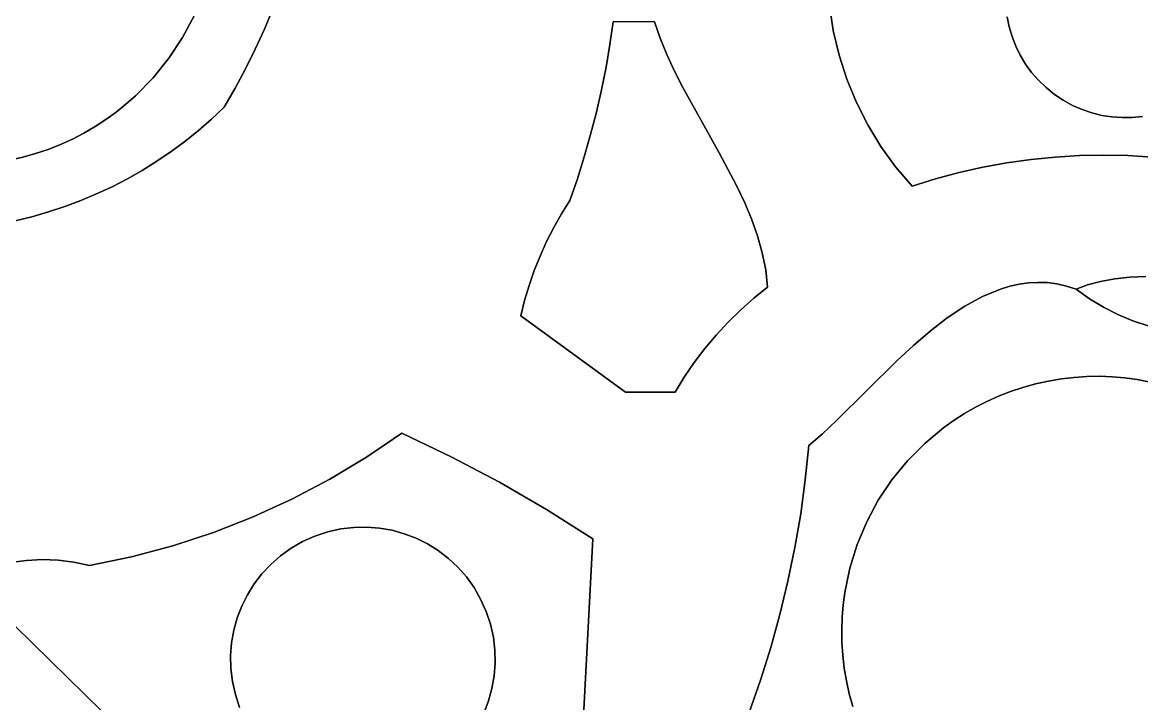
# Model space of a CAD drawing. Header units: inches. Extents: x 37.5 to 70.3, y 17.4 to 61.6.
# Drawn here: x 52.367 to 55.902, y 39.965 to 42.117 of the extents above; entities that cross this region are included whole.
import ezdxf

# ---------------------------------------------------------------- set-up
doc = ezdxf.new("R2010")
doc.units = ezdxf.units.IN
doc.layers.add('SURFACES_FOR_SKETCHUP', color=7, linetype='Continuous')

msp = doc.modelspace()

# ---------------------------------------------------------------- linework, layer by layer
at = {"layer": 'SURFACES_FOR_SKETCHUP'}
for points, invisible_edges in [([(52.3681, 41.6905), (52.9627, 42.6944), (51.4536, 42.9101)], 11), ([(51.743, 41.7799), (52.3681, 41.6905), (51.4536, 42.9101)], 11), ([(52.8733, 42.0693), (52.9627, 42.6944), (52.3681, 41.6905)], 11), ([(52.9104, 42.1393), (52.9627, 42.6944), (52.8733, 42.0693)], 3), ([(55.5107, 42.3578), (55.6263, 41.8893), (55.708, 42.5425)], 11), ([(55.6263, 41.8893), (55.8723, 41.8164), (55.708, 42.5425)], 11), ([(55.8723, 41.8164), (56.2245, 42.1462), (55.708, 42.5425)], 11), ([(55.4838, 42.1027), (55.5107, 42.3578), (55.4775, 42.1342)], 3), ([(55.5107, 42.3578), (55.4838, 42.1027), (55.6263, 41.8893)], 11), ([(53.2041, 42.2908), (53.1821, 42.2248), (54.2105, 41.9749)], 10), ([(54.2105, 41.9749), (54.2229, 42.0466), (53.2041, 42.2908)], 10), ([(54.2229, 42.0466), (54.2333, 42.1187), (53.2041, 42.2908)], 10), ([(55.0537, 42.2354), (54.9707, 41.9372), (55.1301, 42.2705)], 3), ([(55.1301, 42.2705), (54.9707, 41.9372), (55.4838, 42.1027)], 11), ([(55.4838, 42.1027), (55.4775, 42.1342), (55.1301, 42.2705)], 10), ([(52.9406, 42.2126), (52.9104, 42.1393), (53.1315, 42.0954)], 10), ([(53.1315, 42.0954), (53.1579, 42.1596), (52.9406, 42.2126)], 10), ([(53.1821, 42.2248), (53.1579, 42.1596), (54.1962, 41.9035)], 10), ([(54.1962, 41.9035), (54.2105, 41.9749), (53.1821, 42.2248)], 10), ([(55.0537, 42.2354), (54.9156, 42.17), (54.9279, 42.0907)], 8), ([(54.9279, 42.0907), (54.9463, 42.013), (55.0537, 42.2354)], 10), ([(54.9707, 41.9372), (55.0537, 42.2354), (54.9463, 42.013)], 3), ([(54.3812, 42.0666), (54.9156, 42.17), (54.3633, 42.1187)], 3), ([(54.4025, 42.0147), (54.9156, 42.17), (54.3812, 42.0666)], 3), ([(54.4266, 41.963), (54.9156, 42.17), (54.4025, 42.0147)], 3), ([(54.9156, 42.17), (54.4266, 41.963), (54.9279, 42.0907)], 3), ([(52.8733, 42.0693), (53.1028, 42.0321), (52.9104, 42.1393)], 3), ([(53.1315, 42.0954), (52.9104, 42.1393), (53.1028, 42.0321)], 3), ([(53.1579, 42.1596), (53.1315, 42.0954), (54.1618, 41.7622)], 10), ([(54.18, 41.8326), (54.1962, 41.9035), (53.1579, 42.1596)], 10), ([(54.1618, 41.7622), (54.18, 41.8326), (53.1579, 42.1596)], 10), ([(56.108, 41.9176), (56.2245, 42.1462), (55.8723, 41.8164)], 11), ([(54.3633, 42.1187), (54.2333, 42.1187), (54.2229, 42.0466)], 8), ([(54.3633, 42.1187), (54.2229, 42.0466), (54.3812, 42.0666)], 3), ([(55.4838, 42.1027), (54.9707, 41.9372), (55.4929, 42.0718)], 3), ([(55.4838, 42.1027), (55.4929, 42.0718), (55.6263, 41.8893)], 10), ([(52.8733, 42.0693), (52.3681, 41.6905), (52.8298, 42.0032)], 3), ([(52.8298, 42.0032), (53.0391, 41.9085), (52.8733, 42.0693)], 3), ([(53.072, 41.9698), (52.8733, 42.0693), (53.0391, 41.9085)], 3), ([(53.1028, 42.0321), (52.8733, 42.0693), (53.072, 41.9698)], 3), ([(53.1315, 42.0954), (53.1028, 42.0321), (54.1418, 41.6923)], 10), ([(54.1418, 41.6923), (54.1618, 41.7622), (53.1315, 42.0954)], 10), ([(54.3812, 42.0666), (54.2229, 42.0466), (54.4025, 42.0147)], 3), ([(54.4528, 41.9114), (54.9279, 42.0907), (54.4266, 41.963)], 3), ([(54.9279, 42.0907), (54.4528, 41.9114), (54.9463, 42.013)], 3), ([(55.001, 41.8637), (55.4929, 42.0718), (54.9707, 41.9372)], 3), ([(55.4929, 42.0718), (55.001, 41.8637), (55.5045, 42.0418)], 3), ([(55.4929, 42.0718), (55.5045, 42.0418), (55.6, 41.9106)], 10), ([(55.6, 41.9106), (55.6263, 41.8893), (55.4929, 42.0718)], 10), ([(53.1028, 42.0321), (53.072, 41.9698), (54.0451, 41.4684)], 10), ([(54.1199, 41.6229), (54.1418, 41.6923), (53.1028, 42.0321)], 10), ([(54.0451, 41.4684), (54.0696, 41.5118), (53.1028, 42.0321)], 10), ([(54.0696, 41.5118), (54.1199, 41.6229), (53.1028, 42.0321)], 11), ([(54.2105, 41.9749), (54.4025, 42.0147), (54.2229, 42.0466)], 3), ([(55.0368, 41.7927), (55.5045, 42.0418), (55.001, 41.8637)], 3), ([(55.5045, 42.0418), (55.0368, 41.7927), (55.5186, 42.0128)], 3), ([(55.5045, 42.0418), (55.5186, 42.0128), (55.6, 41.9106)], 10), ([(52.409, 41.7021), (52.8298, 42.0032), (52.3681, 41.6905)], 3), ([(52.8298, 42.0032), (52.409, 41.7021), (52.78, 41.9415)], 3), ([(52.8298, 42.0032), (52.78, 41.9415), (52.9642, 41.8108)], 10), ([(53.0391, 41.9085), (52.8298, 42.0032), (53.0041, 41.8484)], 3), ([(52.9642, 41.8108), (53.0041, 41.8484), (52.8298, 42.0032)], 10), ([(54.4025, 42.0147), (54.2105, 41.9749), (54.4266, 41.963)], 3), ([(54.5094, 41.8084), (54.9463, 42.013), (54.4528, 41.9114)], 3), ([(54.9463, 42.013), (54.5094, 41.8084), (54.9707, 41.9372)], 3), ([(55.0368, 41.7927), (55.3255, 41.642), (55.5186, 42.0128)], 11), ([(55.4007, 41.659), (55.5186, 42.0128), (55.3255, 41.642)], 3), ([(55.5186, 42.0128), (55.4007, 41.659), (55.5353, 41.985)], 3), ([(55.5353, 41.985), (55.5761, 41.9337), (55.5186, 42.0128)], 3), ([(55.6, 41.9106), (55.5186, 42.0128), (55.5761, 41.9337)], 3), ([(53.072, 41.9698), (53.0391, 41.9085), (54.0225, 41.424)], 10), ([(54.0225, 41.424), (54.0451, 41.4684), (53.072, 41.9698)], 10), ([(54.1962, 41.9035), (54.4266, 41.963), (54.2105, 41.9749)], 3), ([(54.4266, 41.963), (54.1962, 41.9035), (54.4528, 41.9114)], 3), ([(55.5353, 41.985), (55.4007, 41.659), (55.5545, 41.9586)], 3), ([(55.4764, 41.6729), (55.5545, 41.9586), (55.4007, 41.659)], 3), ([(55.5545, 41.9586), (55.4764, 41.6729), (55.5761, 41.9337)], 3), ([(55.5353, 41.985), (55.5545, 41.9586), (55.5761, 41.9337)], 8), ([(52.4488, 41.7156), (52.78, 41.9415), (52.409, 41.7021)], 3), ([(52.78, 41.9415), (52.4488, 41.7156), (52.7244, 41.8845)], 3), ([(52.78, 41.9415), (52.7244, 41.8845), (52.8806, 41.7408)], 10), ([(52.9231, 41.7749), (52.9642, 41.8108), (52.78, 41.9415)], 10), ([(52.8806, 41.7408), (52.9231, 41.7749), (52.78, 41.9415)], 10), ([(54.5675, 41.7051), (54.9707, 41.9372), (54.5094, 41.8084)], 3), ([(54.9707, 41.9372), (54.5675, 41.7051), (55.001, 41.8637)], 3), ([(55.5761, 41.9337), (55.4764, 41.6729), (55.6, 41.9106)], 3), ([(53.0391, 41.9085), (53.0041, 41.8484), (54.002, 41.3787)], 10), ([(54.002, 41.3787), (54.0225, 41.424), (53.0391, 41.9085)], 10), ([(54.4528, 41.9114), (54.18, 41.8326), (54.5094, 41.8084)], 3), ([(54.18, 41.8326), (54.4528, 41.9114), (54.1962, 41.9035)], 3), ([(55.5525, 41.6837), (55.6, 41.9106), (55.4764, 41.6729)], 3), ([(55.6, 41.9106), (55.5525, 41.6837), (55.6263, 41.8893)], 3), ([(55.6263, 41.8893), (55.5525, 41.6837), (55.6544, 41.8705)], 3), ([(55.6263, 41.8893), (55.6544, 41.8705), (55.8402, 41.8159)], 10), ([(55.8723, 41.8164), (55.6263, 41.8893), (55.8402, 41.8159)], 3), ([(55.8723, 41.8164), (55.9043, 41.8196), (56.108, 41.9176)], 10), ([(52.4875, 41.7309), (52.7244, 41.8845), (52.4488, 41.7156)], 3), ([(52.7244, 41.8845), (52.4875, 41.7309), (52.6944, 41.8581)], 3), ([(52.525, 41.748), (52.6944, 41.8581), (52.4875, 41.7309)], 3), ([(52.6944, 41.8581), (52.525, 41.748), (52.6631, 41.833)], 3), ([(52.6944, 41.8581), (52.6631, 41.833), (52.7919, 41.6779)], 10), ([(52.7244, 41.8845), (52.6944, 41.8581), (52.8369, 41.7084)], 10), ([(52.7919, 41.6779), (52.8369, 41.7084), (52.6944, 41.8581)], 10), ([(52.8369, 41.7084), (52.8806, 41.7408), (52.7244, 41.8845)], 10), ([(54.6225, 41.6011), (55.001, 41.8637), (54.5675, 41.7051)], 3), ([(55.001, 41.8637), (54.6225, 41.6011), (55.0368, 41.7927)], 3), ([(55.6288, 41.6914), (55.6544, 41.8705), (55.5525, 41.6837)], 3), ([(55.6836, 41.8545), (55.6544, 41.8705), (55.6288, 41.6914)], 10), ([(55.6288, 41.6914), (55.7053, 41.696), (55.6836, 41.8545)], 10), ([(55.8081, 41.8181), (55.6544, 41.8705), (55.7762, 41.823)], 3), ([(55.8402, 41.8159), (55.6544, 41.8705), (55.8081, 41.8181)], 3), ([(55.6544, 41.8705), (55.6836, 41.8545), (55.7762, 41.823)], 10), ([(55.7138, 41.8412), (55.6836, 41.8545), (55.7053, 41.696)], 10), ([(55.7447, 41.8307), (55.7762, 41.823), (55.6836, 41.8545)], 10), ([(55.6836, 41.8545), (55.7138, 41.8412), (55.7447, 41.8307)], 8), ([(52.525, 41.748), (52.5614, 41.7668), (52.6631, 41.833)], 10), ([(52.6305, 41.8094), (52.6631, 41.833), (52.5614, 41.7668)], 10), ([(52.6631, 41.833), (52.6305, 41.8094), (52.7459, 41.6492)], 10), ([(52.7459, 41.6492), (52.7919, 41.6779), (52.6631, 41.833)], 10), ([(53.0041, 41.8484), (52.9642, 41.8108), (53.953, 41.2378)], 10), ([(53.953, 41.2378), (53.9672, 41.2855), (53.0041, 41.8484)], 10), ([(53.9672, 41.2855), (53.9836, 41.3325), (53.0041, 41.8484)], 10), ([(53.9836, 41.3325), (54.002, 41.3787), (53.0041, 41.8484)], 10), ([(54.1618, 41.7622), (54.5094, 41.8084), (54.18, 41.8326)], 3), ([(55.7447, 41.8307), (55.7138, 41.8412), (55.7053, 41.696)], 10), ([(55.7053, 41.696), (55.7819, 41.6976), (55.7447, 41.8307)], 10), ([(55.7762, 41.823), (55.7447, 41.8307), (55.7819, 41.6976)], 10), ([(55.8081, 41.8181), (55.7762, 41.823), (55.7819, 41.6976)], 10), ([(55.8402, 41.8159), (55.8081, 41.8181), (55.7819, 41.6976)], 10), ([(55.7819, 41.6976), (55.8585, 41.696), (55.8402, 41.8159)], 10), ([(55.8723, 41.8164), (55.8402, 41.8159), (55.8585, 41.696)], 10), ([(55.8585, 41.696), (55.9351, 41.6914), (55.9043, 41.8196)], 10), ([(55.9043, 41.8196), (55.8723, 41.8164), (55.8585, 41.696)], 10), ([(51.743, 41.7799), (51.813, 41.7428), (52.3681, 41.6905)], 10), ([(52.5966, 41.7873), (52.6305, 41.8094), (52.5614, 41.7668)], 2), ([(52.5614, 41.7668), (52.6507, 41.5976), (52.5966, 41.7873)], 3), ([(52.6305, 41.8094), (52.5966, 41.7873), (52.6988, 41.6225)], 10), ([(52.6507, 41.5976), (52.6988, 41.6225), (52.5966, 41.7873)], 10), ([(52.6988, 41.6225), (52.7459, 41.6492), (52.6305, 41.8094)], 10), ([(52.9231, 41.7749), (53.5657, 40.819), (52.9642, 41.8108)], 3), ([(53.5657, 40.819), (53.953, 41.2378), (52.9642, 41.8108)], 11), ([(54.5094, 41.8084), (54.1418, 41.6923), (54.5675, 41.7051)], 3), ([(54.1418, 41.6923), (54.5094, 41.8084), (54.1618, 41.7622)], 3), ([(54.6472, 41.5487), (55.0368, 41.7927), (54.6225, 41.6011)], 3), ([(55.0368, 41.7927), (54.6472, 41.5487), (55.0782, 41.7247)], 3), ([(55.0782, 41.7247), (55.3255, 41.642), (55.0368, 41.7927)], 3), ([(52.525, 41.748), (52.4875, 41.7309), (52.6016, 41.5746)], 10), ([(52.5614, 41.7668), (52.525, 41.748), (52.6507, 41.5976)], 10), ([(52.6016, 41.5746), (52.6507, 41.5976), (52.525, 41.748)], 10), ([(52.8806, 41.7408), (53.5657, 40.819), (52.9231, 41.7749)], 3), ([(52.3267, 41.681), (52.3681, 41.6905), (51.813, 41.7428)], 10), ([(52.4488, 41.7156), (52.409, 41.7021), (52.5008, 41.5347)], 10), ([(52.4875, 41.7309), (52.4488, 41.7156), (52.5516, 41.5536)], 10), ([(52.5008, 41.5347), (52.5516, 41.5536), (52.4488, 41.7156)], 10), ([(52.6016, 41.5746), (52.4875, 41.7309), (52.5516, 41.5536)], 3), ([(52.7919, 41.6779), (53.4536, 40.7431), (52.8369, 41.7084)], 3), ([(52.8369, 41.7084), (53.5657, 40.819), (52.8806, 41.7408)], 3), ([(53.5657, 40.819), (52.8369, 41.7084), (53.4536, 40.7431)], 3), ([(54.6694, 41.496), (55.0782, 41.7247), (54.6472, 41.5487)], 3), ([(55.0782, 41.7247), (54.6694, 41.496), (55.125, 41.66)], 3), ([(55.125, 41.66), (55.2509, 41.622), (55.0782, 41.7247)], 3), ([(55.3255, 41.642), (55.0782, 41.7247), (55.2509, 41.622)], 3), ([(52.3681, 41.6905), (52.3267, 41.681), (52.397, 41.5028)], 10), ([(52.344, 41.4899), (52.397, 41.5028), (52.3267, 41.681)], 10), ([(52.409, 41.7021), (52.3681, 41.6905), (52.4493, 41.5177)], 10), ([(52.4493, 41.5177), (52.3681, 41.6905), (52.397, 41.5028)], 3), ([(52.4493, 41.5177), (52.5008, 41.5347), (52.409, 41.7021)], 10), ([(52.7459, 41.6492), (53.3378, 40.6736), (52.7919, 41.6779)], 3), ([(53.4536, 40.7431), (52.7919, 41.6779), (53.3378, 40.6736)], 3), ([(54.5675, 41.7051), (54.1199, 41.6229), (54.6225, 41.6011)], 3), ([(54.1199, 41.6229), (54.5675, 41.7051), (54.1418, 41.6923)], 3), ([(55.4007, 41.659), (55.5147, 41.2897), (55.4764, 41.6729)], 3), ([(55.4764, 41.6729), (55.5443, 41.2938), (55.5525, 41.6837)], 3), ([(55.5443, 41.2938), (55.4764, 41.6729), (55.5147, 41.2897)], 3), ([(55.574, 41.2955), (55.5525, 41.6837), (55.5443, 41.2938)], 3), ([(55.5525, 41.6837), (55.604, 41.2945), (55.6288, 41.6914)], 3), ([(55.604, 41.2945), (55.5525, 41.6837), (55.574, 41.2955)], 3), ([(55.604, 41.2945), (55.6342, 41.2906), (55.6288, 41.6914)], 10), ([(55.7053, 41.696), (55.6288, 41.6914), (55.6342, 41.2906)], 10), ([(55.6342, 41.2906), (55.7311, 41.2874), (55.7053, 41.696)], 11), ([(55.7053, 41.696), (55.7719, 41.2983), (55.7819, 41.6976)], 3), ([(55.7719, 41.2983), (55.7053, 41.696), (55.7311, 41.2874)], 3), ([(55.8168, 41.3064), (55.7819, 41.6976), (55.7719, 41.2983)], 3), ([(55.7819, 41.6976), (55.8168, 41.3064), (55.8585, 41.696)], 3), ([(55.8649, 41.3118), (55.8585, 41.696), (55.8168, 41.3064)], 3), ([(55.8585, 41.696), (55.9154, 41.3142), (55.9351, 41.6914)], 3), ([(55.9154, 41.3142), (55.8585, 41.696), (55.8649, 41.3118)], 3), ([(52.6988, 41.6225), (53.2185, 40.6108), (52.7459, 41.6492)], 3), ([(53.3378, 40.6736), (52.7459, 41.6492), (53.2185, 40.6108)], 3), ([(54.6885, 41.4428), (55.125, 41.66), (54.6694, 41.496)], 3), ([(54.7038, 41.3892), (55.125, 41.66), (54.6885, 41.4428)], 3), ([(55.125, 41.66), (54.7038, 41.3892), (55.1769, 41.5988)], 3), ([(55.125, 41.66), (55.1769, 41.5988), (55.2509, 41.622)], 8), ([(55.2509, 41.622), (55.3992, 41.2507), (55.3255, 41.642)], 3), ([(55.3255, 41.642), (55.4565, 41.2743), (55.4007, 41.659)], 3), ([(55.4565, 41.2743), (55.3255, 41.642), (55.3992, 41.2507)], 3), ([(55.5147, 41.2897), (55.4007, 41.659), (55.4855, 41.2831)], 3), ([(55.4855, 41.2831), (55.4007, 41.659), (55.4565, 41.2743)], 3), ([(52.6507, 41.5976), (53.2185, 40.6108), (52.6988, 41.6225)], 3), ([(54.0961, 41.554), (54.1199, 41.6229), (54.0696, 41.5118)], 2), ([(54.0961, 41.554), (54.6225, 41.6011), (54.1199, 41.6229)], 3), ([(55.1769, 41.5988), (55.3992, 41.2507), (55.2509, 41.622)], 3), ([(52.5516, 41.5536), (52.9706, 40.5057), (52.6016, 41.5746)], 3), ([(52.6016, 41.5746), (53.096, 40.5548), (52.6507, 41.5976)], 3), ([(53.096, 40.5548), (52.6016, 41.5746), (52.9706, 40.5057)], 3), ([(53.2185, 40.6108), (52.6507, 41.5976), (53.096, 40.5548)], 3), ([(54.6225, 41.6011), (54.0961, 41.554), (54.6472, 41.5487)], 3), ([(54.7147, 41.3351), (55.1769, 41.5988), (54.7038, 41.3892)], 3), ([(55.1769, 41.5988), (54.7147, 41.3351), (55.2342, 41.1416)], 11), ([(55.2881, 41.1831), (55.1769, 41.5988), (55.2342, 41.1416)], 3), ([(55.3431, 41.2199), (55.1769, 41.5988), (55.2881, 41.1831)], 3), ([(55.3992, 41.2507), (55.1769, 41.5988), (55.3431, 41.2199)], 3), ([(52.4493, 41.5177), (52.8425, 40.4636), (52.5008, 41.5347)], 3), ([(52.5008, 41.5347), (52.8425, 40.4636), (52.5516, 41.5536)], 3), ([(52.9706, 40.5057), (52.5516, 41.5536), (52.8425, 40.4636)], 3), ([(54.0961, 41.554), (54.0696, 41.5118), (54.596, 41.1697)], 10), ([(54.6472, 41.5487), (54.0961, 41.554), (54.6694, 41.496)], 3), ([(54.596, 41.1697), (54.6694, 41.496), (54.0961, 41.554)], 11), ([(52.344, 41.4899), (52.48, 40.4179), (52.397, 41.5028)], 3), ([(52.397, 41.5028), (52.7121, 40.4286), (52.4493, 41.5177)], 3), ([(52.7121, 40.4286), (52.397, 41.5028), (52.48, 40.4179)], 11), ([(52.8425, 40.4636), (52.4493, 41.5177), (52.7121, 40.4286)], 3), ([(54.0696, 41.5118), (54.0451, 41.4684), (54.5583, 41.1289)], 10), ([(54.5583, 41.1289), (54.596, 41.1697), (54.0696, 41.5118)], 10), ([(54.6694, 41.496), (54.596, 41.1697), (54.6885, 41.4428)], 3), ([(52.2363, 41.4706), (52.3797, 40.4173), (52.2904, 41.4792)], 3), ([(52.3797, 40.4173), (52.2363, 41.4706), (52.33, 40.4105)], 3), ([(52.2904, 41.4792), (52.4298, 40.4198), (52.344, 41.4899)], 3), ([(52.4298, 40.4198), (52.2904, 41.4792), (52.3797, 40.4173)], 3), ([(52.48, 40.4179), (52.344, 41.4899), (52.4298, 40.4198)], 3), ([(54.0451, 41.4684), (54.0225, 41.424), (54.5583, 41.1289)], 10), ([(54.596, 41.1697), (54.6357, 41.2085), (54.6885, 41.4428)], 10), ([(54.7038, 41.3892), (54.6885, 41.4428), (54.6357, 41.2085)], 10), ([(54.0225, 41.424), (54.002, 41.3787), (54.5226, 41.0864)], 10), ([(54.5226, 41.0864), (54.5583, 41.1289), (54.0225, 41.424)], 10), ([(53.9836, 41.3325), (54.2723, 40.949), (54.002, 41.3787)], 3), ([(54.2723, 40.949), (54.5226, 41.0864), (54.002, 41.3787)], 11), ([(54.6357, 41.2085), (54.6773, 41.2455), (54.7038, 41.3892)], 10), ([(54.7038, 41.3892), (54.6773, 41.2455), (54.7147, 41.3351)], 3), ([(53.9836, 41.3325), (53.9672, 41.2855), (54.2723, 40.949)], 10), ([(54.7207, 41.2804), (54.7147, 41.3351), (54.6773, 41.2455)], 2), ([(54.7207, 41.2804), (55.1816, 41.0965), (54.7147, 41.3351)], 3), ([(55.2342, 41.1416), (54.7147, 41.3351), (55.1816, 41.0965)], 3), ([(53.953, 41.2378), (54.2723, 40.949), (53.9672, 41.2855)], 3), ([(55.4855, 41.2831), (55.5671, 40.9746), (55.5147, 41.2897)], 3), ([(55.5147, 41.2897), (55.5671, 40.9746), (55.5443, 41.2938)], 3), ([(55.5443, 41.2938), (55.6077, 40.9836), (55.574, 41.2955)], 3), ([(55.6077, 40.9836), (55.5443, 41.2938), (55.5671, 40.9746)], 3), ([(55.574, 41.2955), (55.6077, 40.9836), (55.604, 41.2945)], 3), ([(55.604, 41.2945), (55.6077, 40.9836), (55.6342, 41.2906)], 3), ([(55.6483, 40.9905), (55.6342, 41.2906), (55.6077, 40.9836)], 3), ([(55.6342, 41.2906), (55.6483, 40.9905), (55.6647, 41.2838)], 3), ([(55.6647, 41.2838), (55.7311, 41.2874), (55.6342, 41.2906)], 3), ([(55.6647, 41.2838), (55.6954, 41.2739), (55.7311, 41.2874)], 8), ([(55.6954, 41.2739), (55.7373, 41.2436), (55.7311, 41.2874)], 2), ([(55.7719, 41.2983), (55.7311, 41.2874), (55.7373, 41.2436)], 10), ([(55.7373, 41.2436), (55.7812, 41.2169), (55.7719, 41.2983)], 10), ([(55.8168, 41.3064), (55.7719, 41.2983), (55.7812, 41.2169)], 10), ([(55.7812, 41.2169), (55.8269, 41.1936), (55.8168, 41.3064)], 10), ([(55.8649, 41.3118), (55.8168, 41.3064), (55.8269, 41.1936)], 10), ([(55.8269, 41.1936), (55.8742, 41.174), (55.8649, 41.3118)], 10), ([(55.9154, 41.3142), (55.8649, 41.3118), (55.8742, 41.174)], 10), ([(55.8742, 41.174), (55.9229, 41.1582), (55.9154, 41.3142)], 10), ([(54.7207, 41.2804), (54.6773, 41.2455), (55.0314, 40.9515)], 10), ([(55.0314, 40.9515), (55.1302, 41.049), (54.7207, 41.2804)], 10), ([(55.1302, 41.049), (55.1816, 41.0965), (54.7207, 41.2804)], 10), ([(55.3431, 41.2199), (55.488, 40.9506), (55.3992, 41.2507)], 3), ([(55.3992, 41.2507), (55.5271, 40.9635), (55.4565, 41.2743)], 3), ([(55.5271, 40.9635), (55.3992, 41.2507), (55.488, 40.9506)], 3), ([(55.4565, 41.2743), (55.5671, 40.9746), (55.4855, 41.2831)], 3), ([(55.5671, 40.9746), (55.4565, 41.2743), (55.5271, 40.9635)], 3), ([(55.7373, 41.2436), (55.6647, 41.2838), (55.6483, 40.9905)], 11), ([(55.6954, 41.2739), (55.6647, 41.2838), (55.7373, 41.2436)], 2), ([(53.9409, 41.1894), (53.953, 41.2378), (53.5657, 40.819)], 10), ([(53.953, 41.2378), (53.9409, 41.1894), (54.2723, 40.949)], 8), ([(54.6773, 41.2455), (54.6357, 41.2085), (54.9381, 40.8587)], 10), ([(54.9381, 40.8587), (55.0314, 40.9515), (54.6773, 41.2455)], 10), ([(55.2881, 41.1831), (55.4501, 40.9358), (55.3431, 41.2199)], 3), ([(55.488, 40.9506), (55.3431, 41.2199), (55.4501, 40.9358)], 3), ([(55.6483, 40.9905), (55.6887, 40.9953), (55.7373, 41.2436)], 10), ([(55.7812, 41.2169), (55.7373, 41.2436), (55.6887, 40.9953)], 10), ([(55.6887, 40.9953), (55.729, 40.998), (55.7812, 41.2169)], 10), ([(55.729, 40.998), (55.7691, 40.9987), (55.7812, 41.2169)], 10), ([(55.8269, 41.1936), (55.7812, 41.2169), (55.7691, 40.9987)], 10), ([(53.7213, 40.7447), (53.9409, 41.1894), (53.5657, 40.819)], 3), ([(53.8737, 40.6642), (53.9409, 41.1894), (53.7213, 40.7447)], 3), ([(53.9409, 41.1894), (53.8737, 40.6642), (54.2723, 40.949)], 3), ([(54.6357, 41.2085), (54.596, 41.1697), (54.9381, 40.8587)], 10), ([(55.2342, 41.1416), (55.4132, 40.9193), (55.2881, 41.1831)], 3), ([(55.4501, 40.9358), (55.2881, 41.1831), (55.4132, 40.9193)], 3), ([(55.8269, 41.1936), (55.7691, 40.9987), (55.8089, 40.9974)], 9), ([(55.8269, 41.1936), (55.8089, 40.9974), (55.8742, 41.174)], 3), ([(54.596, 41.1697), (54.5583, 41.1289), (54.8936, 40.817)], 10), ([(54.8936, 40.817), (54.9381, 40.8587), (54.596, 41.1697)], 10), ([(55.8484, 40.9941), (55.8742, 41.174), (55.8089, 40.9974)], 3), ([(55.8742, 41.174), (55.8484, 40.9941), (55.9229, 41.1582)], 3), ([(55.8875, 40.989), (55.9229, 41.1582), (55.8484, 40.9941)], 3), ([(55.9229, 41.1582), (55.8875, 40.989), (55.9728, 41.1461)], 3), ([(55.9642, 40.973), (55.9728, 41.1461), (55.8875, 40.989)], 3), ([(54.5583, 41.1289), (54.5226, 41.0864), (54.8506, 40.78)], 10), ([(54.8506, 40.78), (54.8936, 40.817), (54.5583, 41.1289)], 10), ([(55.1816, 41.0965), (55.3775, 40.9012), (55.2342, 41.1416)], 3), ([(55.4132, 40.9193), (55.2342, 41.1416), (55.3775, 40.9012)], 3), ([(54.2723, 40.949), (54.489, 41.0422), (54.5226, 41.0864)], 9), ([(54.5226, 41.0864), (54.489, 41.0422), (54.8506, 40.78)], 10), ([(55.1302, 41.049), (55.3096, 40.86), (55.1816, 41.0965)], 3), ([(55.3429, 40.8813), (55.1816, 41.0965), (55.3096, 40.86)], 3), ([(55.3775, 40.9012), (55.1816, 41.0965), (55.3429, 40.8813)], 3), ([(54.2723, 40.949), (54.4575, 40.9964), (54.489, 41.0422)], 9), ([(54.489, 41.0422), (54.4575, 40.9964), (54.8506, 40.78)], 10), ([(55.0314, 40.9515), (55.2775, 40.8371), (55.1302, 41.049)], 3), ([(55.3096, 40.86), (55.1302, 41.049), (55.2775, 40.8371)], 3), ([(54.2723, 40.949), (54.4282, 40.949), (54.4575, 40.9964)], 8), ([(54.4575, 40.9964), (54.4282, 40.949), (54.8506, 40.78)], 10), ([(54.9787, 39.9959), (55.5671, 40.9746), (55.0702, 40.6071)], 11), ([(54.9787, 39.9959), (56.5458, 40.3861), (55.5671, 40.9746)], 11), ([(55.1133, 40.6716), (55.0702, 40.6071), (55.5671, 40.9746)], 10), ([(55.5671, 40.9746), (55.5271, 40.9635), (55.1133, 40.6716)], 10), ([(55.5671, 40.9746), (56.1101, 40.9198), (55.6077, 40.9836)], 3), ([(56.1783, 40.883), (55.5671, 40.9746), (56.5458, 40.3861)], 11), ([(56.1101, 40.9198), (55.5671, 40.9746), (56.1783, 40.883)], 3), ([(55.6077, 40.9836), (56.0385, 40.9498), (55.6483, 40.9905)], 3), ([(56.0385, 40.9498), (55.6077, 40.9836), (56.1101, 40.9198)], 3), ([(55.6483, 40.9905), (55.9642, 40.973), (55.6887, 40.9953)], 3), ([(55.9642, 40.973), (55.6483, 40.9905), (56.0385, 40.9498)], 3), ([(55.729, 40.998), (55.6887, 40.9953), (55.8875, 40.989)], 10), ([(55.8875, 40.989), (55.6887, 40.9953), (55.9642, 40.973)], 3), ([(55.729, 40.998), (55.8875, 40.989), (55.7691, 40.9987)], 3), ([(55.8089, 40.9974), (55.7691, 40.9987), (55.8484, 40.9941)], 2), ([(55.8875, 40.989), (55.8484, 40.9941), (55.7691, 40.9987)], 10), ([(54.0228, 40.5776), (54.2723, 40.949), (53.8737, 40.6642)], 3), ([(54.1683, 40.4851), (54.2723, 40.949), (54.0228, 40.5776)], 3), ([(54.2723, 40.949), (54.1683, 40.4851), (54.4282, 40.949)], 3), ([(54.4282, 40.949), (54.1683, 40.4851), (54.8251, 40.5647)], 11), ([(54.8251, 40.5647), (54.8397, 40.6721), (54.4282, 40.949)], 10), ([(54.8397, 40.6721), (54.8506, 40.78), (54.4282, 40.949)], 10), ([(54.9381, 40.8587), (55.1624, 40.7317), (55.0314, 40.9515)], 3), ([(55.2172, 40.787), (55.0314, 40.9515), (55.1624, 40.7317)], 3), ([(55.2775, 40.8371), (55.0314, 40.9515), (55.2172, 40.787)], 3), ([(55.1624, 40.7317), (55.1133, 40.6716), (55.5271, 40.9635)], 10), ([(55.5271, 40.9635), (55.488, 40.9506), (55.1624, 40.7317)], 10), ([(55.2172, 40.787), (55.1624, 40.7317), (55.488, 40.9506)], 10), ([(55.488, 40.9506), (55.4501, 40.9358), (55.2172, 40.787)], 10), ([(55.2775, 40.8371), (55.2172, 40.787), (55.4501, 40.9358)], 10), ([(55.4132, 40.9193), (55.2775, 40.8371), (55.4501, 40.9358)], 3), ([(55.4132, 40.9193), (55.3775, 40.9012), (55.2775, 40.8371)], 10), ([(55.3096, 40.86), (55.2775, 40.8371), (55.3775, 40.9012)], 10), ([(55.3429, 40.8813), (55.3096, 40.86), (55.3775, 40.9012)], 2), ([(54.9381, 40.8587), (54.8936, 40.817), (55.1133, 40.6716)], 10), ([(54.9381, 40.8587), (55.1133, 40.6716), (55.1624, 40.7317)], 9), ([(53.7213, 40.7447), (53.5657, 40.819), (53.4536, 40.7431)], 8), ([(54.8936, 40.817), (54.8506, 40.78), (54.8397, 40.6721)], 8), ([(54.8936, 40.817), (54.8397, 40.6721), (55.0702, 40.6071)], 11), ([(55.0702, 40.6071), (55.1133, 40.6716), (54.8936, 40.817)], 10), ([(53.3378, 40.6736), (53.4545, 40.5225), (53.4536, 40.7431)], 3), ([(53.7213, 40.7447), (53.4536, 40.7431), (53.5346, 40.5123)], 11), ([(53.4949, 40.5193), (53.4536, 40.7431), (53.4545, 40.5225)], 3), ([(53.4949, 40.5193), (53.5346, 40.5123), (53.4536, 40.7431)], 10), ([(53.7213, 40.7447), (53.5346, 40.5123), (53.5733, 40.5016)], 9), ([(53.7213, 40.7447), (53.5733, 40.5016), (53.6107, 40.4872)], 9), ([(53.7213, 40.7447), (53.6107, 40.4872), (53.6466, 40.4693)], 9), ([(53.7213, 40.7447), (53.6466, 40.4693), (53.8737, 40.6642)], 3), ([(53.2185, 40.6108), (53.3316, 40.5076), (53.3378, 40.6736)], 3), ([(53.3726, 40.5167), (53.3378, 40.6736), (53.3316, 40.5076)], 3), ([(53.4545, 40.5225), (53.3378, 40.6736), (53.4136, 40.5217)], 3), ([(53.4136, 40.5217), (53.3378, 40.6736), (53.3726, 40.5167)], 3), ([(53.6807, 40.4481), (53.8737, 40.6642), (53.6466, 40.4693)], 3), ([(53.7127, 40.4236), (53.8737, 40.6642), (53.6807, 40.4481)], 3), ([(53.7423, 40.3959), (53.8737, 40.6642), (53.7127, 40.4236)], 3), ([(53.8737, 40.6642), (53.7423, 40.3959), (54.0228, 40.5776)], 3), ([(54.8397, 40.6721), (54.8251, 40.5647), (55.0335, 40.5389)], 10), ([(55.0335, 40.5389), (55.0702, 40.6071), (54.8397, 40.6721)], 10), ([(53.096, 40.5548), (53.2157, 40.4557), (53.2185, 40.6108)], 3), ([(53.252, 40.4766), (53.2185, 40.6108), (53.2157, 40.4557)], 3), ([(53.291, 40.4941), (53.2185, 40.6108), (53.252, 40.4766)], 3), ([(53.3316, 40.5076), (53.2185, 40.6108), (53.291, 40.4941)], 3), ([(53.7693, 40.3652), (54.0228, 40.5776), (53.7423, 40.3959)], 3), ([(53.7935, 40.3316), (54.0228, 40.5776), (53.7693, 40.3652)], 3), ([(53.8144, 40.2953), (54.0228, 40.5776), (53.7935, 40.3316)], 3), ([(54.0228, 40.5776), (53.8144, 40.2953), (54.1683, 40.4851)], 3), ([(55.0702, 40.6071), (55.0335, 40.5389), (54.9787, 39.9959)], 10), ([(52.9706, 40.5057), (53.1237, 40.3749), (53.096, 40.5548)], 3), ([(53.1514, 40.4045), (53.096, 40.5548), (53.1237, 40.3749)], 3), ([(53.1821, 40.4315), (53.096, 40.5548), (53.1514, 40.4045)], 3), ([(53.2157, 40.4557), (53.096, 40.5548), (53.1821, 40.4315)], 3), ([(54.8068, 40.4579), (54.8251, 40.5647), (54.1683, 40.4851)], 10), ([(54.8251, 40.5647), (54.8068, 40.4579), (55.0034, 40.4674)], 10), ([(55.0034, 40.4674), (55.0335, 40.5389), (54.8251, 40.5647)], 10), ([(53.3316, 40.5076), (53.291, 40.4941), (53.5733, 40.5016)], 10), ([(53.5346, 40.5123), (53.4949, 40.5193), (53.3316, 40.5076)], 10), ([(53.3316, 40.5076), (53.4949, 40.5193), (53.3726, 40.5167)], 3), ([(53.5733, 40.5016), (53.5346, 40.5123), (53.3316, 40.5076)], 10), ([(53.4545, 40.5225), (53.3726, 40.5167), (53.4949, 40.5193)], 3), ([(53.4545, 40.5225), (53.4136, 40.5217), (53.3726, 40.5167)], 8), ([(55.0335, 40.5389), (55.0034, 40.4674), (54.9697, 40.0365)], 10), ([(54.9697, 40.0365), (54.9787, 39.9959), (55.0335, 40.5389)], 10), ([(52.8425, 40.4636), (53.078, 40.3088), (52.9706, 40.5057)], 3), ([(53.0992, 40.3429), (52.9706, 40.5057), (53.078, 40.3088)], 3), ([(53.1237, 40.3749), (52.9706, 40.5057), (53.0992, 40.3429)], 3), ([(53.0601, 40.2729), (53.291, 40.4941), (53.078, 40.3088)], 3), ([(53.291, 40.4941), (53.0601, 40.2729), (53.6107, 40.4872)], 11), ([(53.8319, 40.2563), (53.6107, 40.4872), (53.0601, 40.2729)], 11), ([(53.291, 40.4941), (53.252, 40.4766), (53.078, 40.3088)], 10), ([(53.078, 40.3088), (53.252, 40.4766), (53.0992, 40.3429)], 3), ([(53.0992, 40.3429), (53.252, 40.4766), (53.1237, 40.3749)], 3), ([(53.252, 40.4766), (53.2157, 40.4557), (53.1237, 40.3749)], 10), ([(53.6107, 40.4872), (53.5733, 40.5016), (53.291, 40.4941)], 10), ([(53.6107, 40.4872), (53.8319, 40.2563), (53.6466, 40.4693)], 3), ([(53.8319, 40.2563), (54.1683, 40.4851), (53.8144, 40.2953)], 3), ([(53.8454, 40.2157), (54.1683, 40.4851), (53.8319, 40.2563)], 3), ([(53.8454, 40.2157), (53.8545, 40.1747), (54.1683, 40.4851)], 10), ([(53.8545, 40.1747), (53.8594, 40.1337), (54.1683, 40.4851)], 10), ([(54.1366, 39.868), (54.1683, 40.4851), (53.8594, 40.1337)], 10), ([(54.1683, 40.4851), (54.1366, 39.868), (54.698, 40.0389)], 10), ([(54.785, 40.3519), (54.8068, 40.4579), (54.1683, 40.4851)], 10), ([(54.7305, 40.1423), (54.7596, 40.2466), (54.1683, 40.4851)], 10), ([(54.7596, 40.2466), (54.785, 40.3519), (54.1683, 40.4851)], 10), ([(54.698, 40.0389), (54.7305, 40.1423), (54.1683, 40.4851)], 10), ([(52.7121, 40.4286), (53.035, 40.1968), (52.8425, 40.4636)], 3), ([(53.0457, 40.2355), (52.8425, 40.4636), (53.035, 40.1968)], 3), ([(53.0601, 40.2729), (52.8425, 40.4636), (53.0457, 40.2355)], 3), ([(53.078, 40.3088), (52.8425, 40.4636), (53.0601, 40.2729)], 3), ([(53.1514, 40.4045), (53.1237, 40.3749), (53.2157, 40.4557)], 10), ([(53.2157, 40.4557), (53.1821, 40.4315), (53.1514, 40.4045)], 8), ([(53.8319, 40.2563), (53.8144, 40.2953), (53.6466, 40.4693)], 10), ([(53.6466, 40.4693), (53.8144, 40.2953), (53.6807, 40.4481)], 3), ([(53.6807, 40.4481), (53.8144, 40.2953), (53.7127, 40.4236)], 3), ([(54.8068, 40.4579), (54.785, 40.3519), (54.9803, 40.393)], 10), ([(54.9803, 40.393), (55.0034, 40.4674), (54.8068, 40.4579)], 10), ([(55.0034, 40.4674), (54.9803, 40.393), (54.9628, 40.0771)], 10), ([(54.9628, 40.0771), (54.9697, 40.0365), (55.0034, 40.4674)], 10), ([(52.33, 40.4105), (52.2811, 40.3993), (52.935, 39.6312)], 10), ([(52.33, 40.4105), (52.935, 39.6312), (52.3797, 40.4173)], 3), ([(52.3797, 40.4173), (52.935, 39.6312), (52.4298, 40.4198)], 3), ([(52.4298, 40.4198), (52.935, 39.6312), (52.48, 40.4179)], 3), ([(52.53, 40.4116), (52.7121, 40.4286), (52.48, 40.4179)], 3), ([(52.53, 40.4116), (52.48, 40.4179), (52.935, 39.6312)], 10), ([(52.5796, 40.4009), (52.7121, 40.4286), (52.53, 40.4116)], 2), ([(52.53, 40.4116), (52.935, 39.6312), (52.5796, 40.4009)], 3), ([(52.5796, 40.4009), (53.0248, 40.1167), (52.7121, 40.4286)], 3), ([(53.0306, 40.0348), (52.5796, 40.4009), (52.935, 39.6312)], 11), ([(53.0256, 40.0758), (52.5796, 40.4009), (53.0306, 40.0348)], 3), ([(53.0248, 40.1167), (52.5796, 40.4009), (53.0256, 40.0758)], 3), ([(53.028, 40.1571), (52.7121, 40.4286), (53.0248, 40.1167)], 3), ([(53.035, 40.1968), (52.7121, 40.4286), (53.028, 40.1571)], 3), ([(53.7423, 40.3959), (53.7127, 40.4236), (53.7935, 40.3316)], 10), ([(53.8144, 40.2953), (53.7935, 40.3316), (53.7127, 40.4236)], 10), ([(52.2331, 40.3839), (52.1863, 40.3641), (52.935, 39.6312)], 8), ([(52.2331, 40.3839), (52.935, 39.6312), (52.2811, 40.3993)], 3), ([(53.7935, 40.3316), (53.7693, 40.3652), (53.7423, 40.3959)], 8), ([(54.9643, 40.3163), (54.9803, 40.393), (54.785, 40.3519)], 10), ([(54.9643, 40.3163), (54.958, 40.1175), (54.9803, 40.393)], 3), ([(54.958, 40.1175), (54.9628, 40.0771), (54.9803, 40.393)], 10), ([(55.9573, 39.4075), (56.5458, 40.3861), (54.9787, 39.9959)], 11), ([(52.1863, 40.3641), (52.2267, 39.8282), (52.935, 39.6312)], 3), ([(54.785, 40.3519), (54.7596, 40.2466), (54.9592, 40.2772)], 10), ([(54.9592, 40.2772), (54.9643, 40.3163), (54.785, 40.3519)], 10), ([(54.9643, 40.3163), (54.9592, 40.2772), (54.9546, 40.1979)], 10), ([(54.9553, 40.1578), (54.9643, 40.3163), (54.9546, 40.1979)], 3), ([(54.9553, 40.1578), (54.958, 40.1175), (54.9643, 40.3163)], 10), ([(53.0601, 40.2729), (53.0457, 40.2355), (53.0532, 39.9532)], 10), ([(53.0532, 39.9532), (53.2744, 39.7223), (53.0601, 40.2729)], 11), ([(53.2744, 39.7223), (53.5941, 39.7154), (53.0601, 40.2729)], 11), ([(53.8319, 40.2563), (53.0601, 40.2729), (53.825, 39.9366)], 11), ([(53.825, 39.9366), (53.0601, 40.2729), (53.5941, 39.7154)], 11), ([(54.9559, 40.2377), (54.9592, 40.2772), (54.7596, 40.2466)], 10), ([(54.9559, 40.2377), (54.9546, 40.1979), (54.9592, 40.2772)], 2), ([(53.0457, 40.2355), (53.035, 40.1968), (53.0397, 39.9938)], 10), ([(53.0397, 39.9938), (53.0532, 39.9532), (53.0457, 40.2355)], 10), ([(53.825, 39.9366), (53.8394, 39.974), (53.8319, 40.2563)], 10), ([(53.8454, 40.2157), (53.8319, 40.2563), (53.8394, 39.974)], 10), ([(54.7596, 40.2466), (54.7305, 40.1423), (54.9553, 40.1578)], 10), ([(54.9546, 40.1979), (54.9559, 40.2377), (54.7596, 40.2466)], 10), ([(54.9553, 40.1578), (54.9546, 40.1979), (54.7596, 40.2466)], 10), ([(53.035, 40.1968), (53.028, 40.1571), (53.0397, 39.9938)], 10), ([(53.8394, 39.974), (53.8501, 40.0127), (53.8454, 40.2157)], 10), ([(53.8501, 40.0127), (53.8571, 40.0524), (53.8454, 40.2157)], 10), ([(53.8454, 40.2157), (53.8571, 40.0524), (53.8545, 40.1747)], 3), ([(53.0248, 40.1167), (53.0306, 40.0348), (53.028, 40.1571)], 3), ([(53.0397, 39.9938), (53.028, 40.1571), (53.0306, 40.0348)], 3), ([(53.8603, 40.0928), (53.8545, 40.1747), (53.8571, 40.0524)], 3), ([(53.8603, 40.0928), (53.8594, 40.1337), (53.8545, 40.1747)], 8), ([(54.958, 40.1175), (54.9553, 40.1578), (54.7305, 40.1423)], 10), ([(53.8594, 40.1337), (53.8603, 40.0928), (54.1366, 39.868)], 10), ([(54.7305, 40.1423), (54.698, 40.0389), (54.9628, 40.0771)], 10), ([(54.9628, 40.0771), (54.958, 40.1175), (54.7305, 40.1423)], 10), ([(53.0248, 40.1167), (53.0256, 40.0758), (53.0306, 40.0348)], 8), ([(53.8603, 40.0928), (53.8571, 40.0524), (54.1366, 39.868)], 10), ([(53.8571, 40.0524), (53.8501, 40.0127), (54.1366, 39.868)], 10), ([(54.9697, 40.0365), (54.9628, 40.0771), (54.698, 40.0389)], 10), ([(53.0306, 40.0348), (52.935, 39.6312), (53.0397, 39.9938)], 3), ([(53.8501, 40.0127), (53.8394, 39.974), (54.1366, 39.868)], 10), ([(54.6619, 39.9366), (54.698, 40.0389), (54.1366, 39.868)], 10), ([(54.698, 40.0389), (54.6619, 39.9366), (54.9787, 39.9959)], 10), ([(54.9787, 39.9959), (54.9697, 40.0365), (54.698, 40.0389)], 10), ([(53.0397, 39.9938), (52.935, 39.6312), (53.0532, 39.9532)], 3), ([(54.9898, 39.9559), (54.9787, 39.9959), (54.6619, 39.9366)], 10), ([(55.3462, 39.499), (54.9787, 39.9959), (55.2817, 39.5421)], 3), ([(54.9898, 39.9559), (55.2817, 39.5421), (54.9787, 39.9959)], 3), ([(54.9787, 39.9959), (55.3462, 39.499), (55.9573, 39.4075)], 11), ([(53.8394, 39.974), (53.825, 39.9366), (54.1366, 39.868)], 10)]:
    msp.add_3dface(points, dxfattribs=dict(at, invisible_edges=invisible_edges))

doc.saveas('drawing.dxf')
